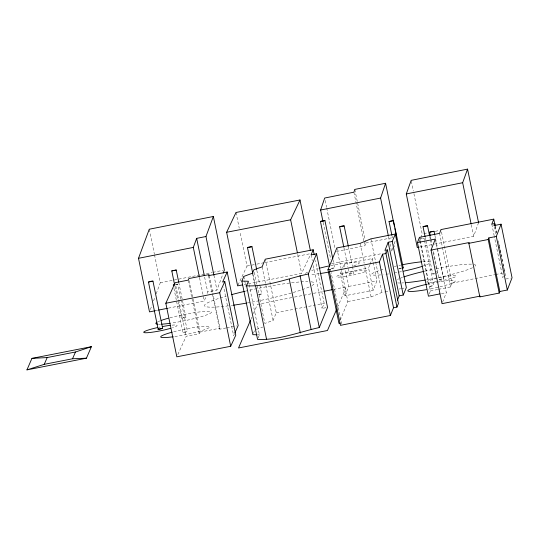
<?xml version="1.0" encoding="UTF-8"?>
<svg xmlns="http://www.w3.org/2000/svg" width="539" height="539" viewBox="0 0 539 539"><rect width="100%" height="100%" fill="white"/><g stroke="black" fill="none" stroke-linecap="round" stroke-linejoin="round"><path stroke-width="0.4" stroke-dasharray="2.69 2.02" d="M180.74 298.815L177.729 284.134L175.802 284.282M181.441 318.226L185.928 317.303L181.441 318.226L177.755 300.29M180.909 299.63L187.437 331.431L185.268 332.132L182.943 332.361L176.415 300.56M185.928 317.323L178.901 283.056M258.693 294.786L261.671 293.957L259.832 284.963M332.961 259.683L334.638 267.863L331.451 268.732M352.506 266.63L353.847 273.179L351.677 273.859L349.353 274.082L348.019 267.56M424.402 239.835L424.011 238.171L419.773 239.188M424.57 240.65L433.774 285.502L430.196 286.438L429.28 286.425L419.578 239.134M434.468 273.92L432.75 274.028L425.884 240.596M436.657 273.401L437.237 273.098L432.554 250.271M437.567 248.425L443.765 278.596L443.327 278.845L439.272 279.525L433.417 250.985M336.477 251.45L364.883 245.777L365.806 242.995L365.301 240.522M392.904 247.745L391.597 251.639L389.562 241.748M394.218 243.85L395.532 239.963M419.187 242.233L420.548 238.454M420.818 237.699L422.178 233.919L413.554 191.877M434.441 244.106L473.66 236.304L478.558 222.695M150.374 309.527L152.119 304.811M153.575 300.877L155.023 296.949M156.189 293.802L160.258 282.8L154.504 254.772M207.104 293.452L207.663 291.943L216.954 290.09L222.937 273.913M168.316 308.146L204.315 300.991L205.986 296.47M438.483 289.335L450.564 286.937L451.992 283.15L440.996 229.574M429.287 293.93L430.425 290.932L419.43 237.355M442.6 302.19L446.312 292.637L435.485 239.889M503.359 276.285L502.799 277.713L494.337 236.5M258.188 337.892L259.421 334.834L248.594 282.079M373.17 262.506L376.936 280.839L373.156 290.218L344.987 295.783L340.405 273.462L341.349 271.117M342.609 267.991L344.185 264.09L372.355 258.518L373.008 261.705M344.987 295.783L348.767 286.411L345 268.078M340.951 324.101L341.45 322.861L331.135 272.579M373.156 290.218L368.575 267.896L369.734 265.013M370.03 264.292L372.355 258.518M325.987 307.688L322.086 308.456L324.168 303.316L315.369 260.452M340.224 320.24L347.844 301.53L341.248 269.385M257.083 285.508L264.865 323.427L273.091 320.415L276.264 312.761L265.437 260.014M253.411 333.338L254.812 329.996M177.863 354.541L186.171 336.262L199.187 333.708L199.875 332.125L189.048 279.377M250.797 319.667L252.124 316.602M253.451 313.543L257.433 304.36L293.661 297.238M337.407 307.547L346.368 286.883L334.012 289.308M234.586 333.466L233.609 335.608L223.631 286.977M237.975 285.131L247.003 266.05L239.895 231.426M248.29 283.777L301.624 273.367L310.296 255.035M226.016 327.968L219.535 329.241L220.067 328.177L212.959 293.56M177.702 284.188L175.768 284.794M182.943 332.334L187.437 331.431M349.36 274.061L353.847 273.152M432.75 274.007L434.495 273.414M429.287 286.404L433.774 285.502M439.272 279.498L443.765 278.596M398.867 268.718L400.915 268.132M419.78 238.972L424.011 238.171M347.844 301.53L371.101 296.935L381.902 292.428L384.347 291.943M256.389 329.41L262.702 327.058M331.472 268.26L334.638 267.843M258.713 294.301L261.671 293.93M160.258 282.8L212.029 272.512M212.851 272.343L222.715 270.389M365.806 242.995L392.533 237.652M423.816 233.589L427.899 232.781M435.256 231.319L439.339 230.503M331.606 263.611L381.733 253.606M419.733 247.037L433.625 244.268M155.232 310.747L157.684 310.262M505.737 279.02L510.473 278.077M340.405 273.462L368.575 267.896M348.767 286.411L376.936 280.839M276.264 312.761L324.168 303.316M385.156 291.781L388.417 291.141M399.001 289.052L400.625 288.729M401.44 288.567L404.701 287.92M451.992 283.15L494.863 274.668M495.685 274.499L502.281 273.192M430.425 290.932L437.675 289.497M441.434 293.6L446.312 292.637M244.194 284.579L247.475 283.938M294.489 297.077L312.6 293.519M313.428 293.357L323.306 291.417M199.875 332.125L220.067 328.177M226.831 327.806L236.554 325.906M247.003 266.05L256.025 264.285M256.847 264.13L264.231 262.688M265.053 262.527L310.174 253.728M400.875 268.651L398.86 268.887M436.664 273.057L437.237 273.098M257.777 334.793L259.421 334.834M495.274 226.016L496.628 232.612M498.319 240.852L505.595 276.298M495.28 226.548L496.635 233.144M498.831 243.857L499.336 246.33M499.505 247.152L500.017 249.624M500.185 250.453L500.691 252.926M500.859 253.748L502.725 262.816M502.894 263.638L503.399 266.111M503.567 266.933L504.08 269.406M504.248 270.234L504.753 272.707M494.115 226.427L495.806 234.667M491.797 224.136L494.169 235.678M471.288 224.763L473.66 236.304M439.568 233.36L442.276 246.552M442.445 247.374L450.564 286.937M434.892 235.375L435.391 237.827M435.559 238.642L437.405 247.61M430.405 236.304L430.904 238.75M431.072 239.565L431.907 243.641M429.711 236.405L430.21 238.851M430.378 239.666L431.719 246.195M425.217 237.335L425.722 239.781M411.351 181.165L413.379 191.055M392.055 236.217L392.385 237.847M393.726 244.376L394.231 246.822M388.552 236.803L389.394 240.926M385.115 251.228L385.452 252.879M370.906 238.851L375.474 261.105M375.643 261.927L381.902 292.428M354.81 189.411L365.125 239.693M353.887 192.194L363.865 240.832M364.041 241.654L364.883 245.777M360.099 243.358L364.162 263.14M364.842 266.441L371.101 296.935M348.322 246.249L352.338 265.815M343.997 247.987L347.85 266.744M344.185 264.09L344.839 267.277M336.848 247.953L341.079 268.563M325.179 200.508L326.533 207.104M326.701 207.926L334.988 248.317M323.144 222.398L330.764 259.495M311.084 254.88L312.27 260.647M313.287 265.592L322.086 308.456M297.73 254.408L301.624 273.367M262.095 266.839L273.091 320.415M256.82 270.288L259.663 284.147M254.374 272.323L256.914 284.686M253 274.479L255.176 285.077M252.495 273.185L254.859 284.727M236.001 212.474L239.222 228.132M243.81 276.419L245.845 286.31M213.909 275.254L216.954 290.09M209.24 275.422L212.79 292.738M208.539 275.665L212.09 292.973M212.258 293.795L219.535 329.241M204.618 277.107L207.663 291.943M199.578 277.908L204.315 300.991M188.192 280.132L199.187 333.708M175.849 285.98L186.171 336.262M174.912 286.425L177.587 299.475M173.908 288.325L176.246 299.745M149.263 229.223L154.336 253.95M169.92 317.788A28.426 3.119 -11.6 0 1 211.524 312.027A28.426 3.119 -11.6 0 1 171.348 323.117M160.514 324.229A28.426 3.119 -11.6 0 1 158.554 324.229M157.422 322.026A28.426 3.119 -11.6 0 1 159.995 320.887M173.693 331.748A25.037 2.749 -11.6 0 1 209.711 326.856A25.037 2.749 -11.6 0 1 174.737 336.552M172.035 325.145A17.053 1.873 -11.6 0 1 172.44 327.759M158.944 327.267A17.053 1.873 -11.6 0 1 160.137 327.018M427.178 284.181A24.188 2.655 -11.6 0 1 455.219 281.082A24.188 2.655 -11.6 0 1 428.579 289.248M474.192 264.447A41.348 4.534 -11.6 0 1 474.906 266.273M472.514 267.708A41.348 4.534 -11.6 0 1 426.612 279.795M403.596 282.854A41.348 4.534 -11.6 0 1 401.851 282.948M400.268 282.988A41.348 4.534 -11.6 0 1 397.654 282.928M397.472 279.424A41.348 4.534 -11.6 0 1 398.658 278.879M400.032 278.313A41.348 4.534 -11.6 0 1 402.707 277.309M424.745 271.164A41.348 4.534 -11.6 0 1 433.316 269.278M436.206 268.692A41.348 4.534 -11.6 0 1 472.339 264.198M422.785 261.725A29.827 3.274 -11.6 0 1 423.371 265.983M401.44 271.622A29.827 3.274 -11.6 0 1 395.215 272.815M388.626 273.906A29.827 3.274 -11.6 0 1 383.835 274.553M380.642 274.89A29.827 3.274 -11.6 0 1 384.819 268.867M394.346 266.461A29.827 3.274 -11.6 0 1 400.544 265.121M330.65 265.586A27.502 3.018 -11.6 0 1 356.427 262.042A27.502 3.018 -11.6 0 1 353.058 266.091M319.317 273.65A27.502 3.018 -11.6 0 1 309.972 274.56M305.485 273.59A27.502 3.018 -11.6 0 1 307.688 272.08M311.724 270.517A27.502 3.018 -11.6 0 1 317.437 268.772M311.037 281.803A56.016 6.145 -11.6 0 1 311.946 285.576M309.137 286.977A56.016 6.145 -11.6 0 1 247.26 302.979M232.673 305.296A56.016 6.145 -11.6 0 1 231.312 305.485M228.509 305.849A56.016 6.145 -11.6 0 1 226.164 296.147M245.218 291.215A56.016 6.145 -11.6 0 1 307.85 281.627M434.367 281.985A15.072 1.657 -11.6 0 0 456.284 276.035A15.072 1.657 -11.6 0 0 433.902 279.155A15.072 1.657 -11.6 0 0 434.367 281.985M344.084 276.635A15.361 1.684 -11.6 0 0 366.655 270.565A15.361 1.684 -11.6 0 0 344.057 273.657A15.361 1.684 -11.6 0 0 344.084 276.635"/><path stroke-width="0.81" d="M158.702 329.053L158.176 329.336L162.65 328.453L158.176 329.329L148.468 282.038L151.452 281.183L152.961 281.115L162.67 328.406M174.575 284.794L171.793 270.854L176.219 270.005L178.732 282.241M252.831 273.664L247.475 247.569L247.785 247.367L251.969 246.64L256.652 269.473M251.962 246.66L247.475 247.569M329.646 266.32L320.442 221.475L321.183 221.125L324.929 220.545L332.799 258.868M343.835 247.172L339.644 226.791L341.814 226.084L344.138 225.861L348.322 246.249M391.887 235.402L389.043 221.516L393.416 220.566L403.239 267.903L401.912 268.415M393.531 220.64L389.043 221.542M403.239 267.903L402.323 267.896M425.049 236.52L423.041 226.737L425.204 226.03L427.535 225.807L429.543 235.59M430.237 235.489L429.57 232.208L431.732 231.527L434.036 231.278L434.724 234.559M434.057 231.298L429.563 232.228M158.176 329.329L158.756 329.033M322.976 221.576L320.611 210.035L324.673 198.035L353.887 192.194L354.81 189.411L385.58 183.267L394.548 226.953M388.376 235.981L380.595 198.062L385.58 183.267M418.918 247.199L417.28 247.522L406.285 193.946L411.183 180.343L467.562 169.118L478.558 222.695M471.12 223.941L462.664 182.728L467.562 169.118M155.232 310.747L149.505 311.886L138.503 258.309L149.263 229.223L213.363 216.483L224.359 270.059L223.22 273.145M213.909 275.254L205.959 236.513L213.363 216.483M199.403 277.086L193.312 247.414L196.668 238.366L205.959 236.513M439.811 293.923L428.438 296.174L417.442 242.597L419.43 237.355L439.568 233.36L440.996 229.574L493.758 219.13L494.937 224.898M480.195 296.1L442.027 303.666L431.032 250.083L469.199 242.523L468.849 243.332L479.845 296.915L499.202 293.081L499.821 291.491L507.307 290.016L496.311 236.439L501.054 224.184L493.946 225.598L494.768 223.544L491.797 224.136L493.758 219.13M507.307 290.016L512.05 277.76L501.054 224.184M431.032 250.083L435.31 239.06L417.442 242.597M499.202 293.081L488.206 239.505L488.819 237.915L496.311 236.439M327.955 269.783L336.848 247.953L360.099 243.358L370.906 238.851L395.33 234.027L392.237 241.479L388.181 242.28L384.947 250.406L387.44 249.914L398.436 303.491L396.947 307.095L393.517 307.769L390.384 315.483L340.453 325.34L329.45 271.764L330.454 269.284L327.955 269.783L338.95 323.36L340.203 323.11M397.418 300.29L399.183 295.857L388.181 242.28M241.856 281.095L243.81 276.419L252.495 273.185L253.869 269.85L262.095 266.839L265.269 259.185L313.172 249.739L311.084 254.88L316.548 253.802L327.544 307.385L319.304 327.544C298.929 332.031 278.771 340.372 257.575 339.422L246.572 285.845L248.425 281.257L241.856 281.095L252.852 334.672L256.962 334.773M390.384 315.483L379.389 261.907L382.522 254.192L385.951 253.519L387.44 249.914M319.304 327.544L308.308 273.967L316.548 253.802M399.183 295.857L403.239 295.055L406.325 287.604L395.33 234.027M26.95 369.882L31.936 358.381L91.414 346.692L86.429 358.192L26.95 369.882L44.245 364.33L72.543 358.772L86.429 358.192M44.245 364.33L47.183 357.559L75.473 352.001L91.414 346.692M72.543 358.772L75.473 352.001M250.467 320.429L238.521 347.978L327.456 330.508L336.74 309.076M227.175 272.006L222.614 282.032L224.797 281.614L235.792 335.191L230.699 346.287L176.826 356.825L165.823 303.248L175.168 282.685L188.192 280.132L188.879 278.548L209.071 274.6L208.539 275.665L227.175 272.006L238.171 325.583L234.916 332.745M230.699 346.287L219.696 292.711L224.797 281.614M242.55 284.902L237.625 285.859L226.629 232.282L236.001 212.474L299.994 199.989L310.316 250.264M297.393 252.764L290.622 219.791L299.994 199.989M152.941 281.163L148.488 282.059M176.219 270.032L171.746 270.955M324.909 220.599L320.496 221.516M344.118 225.908L339.664 226.811M427.528 225.834L423.061 226.757M246.572 285.845C267.775 286.795 287.934 278.454 308.308 273.967M174.98 284.451L173.241 285.043L174.346 285.05M320.611 210.035L380.595 198.062M406.285 193.946L462.664 182.728M138.503 258.309L193.312 247.414M158.5 310.093L167.501 308.308M468.849 243.332L488.206 239.505M329.45 271.764L379.389 261.907M226.629 232.282L290.622 219.791M165.823 303.248L219.696 292.711M324.134 291.255L332.368 289.632M160.865 328.527L160.386 328.622L160.952 328.514M31.936 358.381L47.183 357.559M494.768 223.544L495.105 225.194M488.819 237.915L499.821 291.491M394.892 228.603L396.583 236.843M392.237 241.479L403.239 295.055M385.951 253.519L396.947 307.095M382.522 254.192L393.517 307.769M313.172 249.739L314.19 254.684M300.034 275.591L311.037 329.167M289.328 279.384L300.331 332.961M255.627 286.034L266.623 339.61M196.668 238.366L204.281 275.463M170.176 323.285A28.426 3.119 -11.6 0 1 161.673 324.175M157.759 324.182A28.426 3.119 -11.6 0 1 156.829 322.362M161.107 320.476A28.426 3.119 -11.6 0 1 168.229 318.246M173.181 336.774A25.037 2.749 -11.6 0 1 172.177 332.159M170.668 328.305A17.053 1.873 -11.6 0 1 145.099 332.738A17.053 1.873 -11.6 0 1 157.765 327.523M162.515 326.553A17.053 1.873 -11.6 0 1 170.209 325.34M426.356 289.652A24.188 2.655 -11.6 0 1 407.828 290.75A24.188 2.655 -11.6 0 1 426.618 284.309M425.204 280.044A41.348 4.534 -11.6 0 1 405.503 282.719M403.913 276.898A41.348 4.534 -11.6 0 1 424.052 271.326M421.97 266.441A29.827 3.274 -11.6 0 1 403.522 271.184M402.633 264.703A29.827 3.274 -11.6 0 1 421.343 261.846M328.379 272.161A27.502 3.018 -11.6 0 1 320.456 273.489M319.075 268.328A27.502 3.018 -11.6 0 1 329.369 265.855M246.491 303.113A56.016 6.145 -11.6 0 1 233.36 305.202M231.527 294.651A56.016 6.145 -11.6 0 1 244.463 291.397M162.293 328.345L162.643 328.379L162.293 328.345"/></g></svg>
